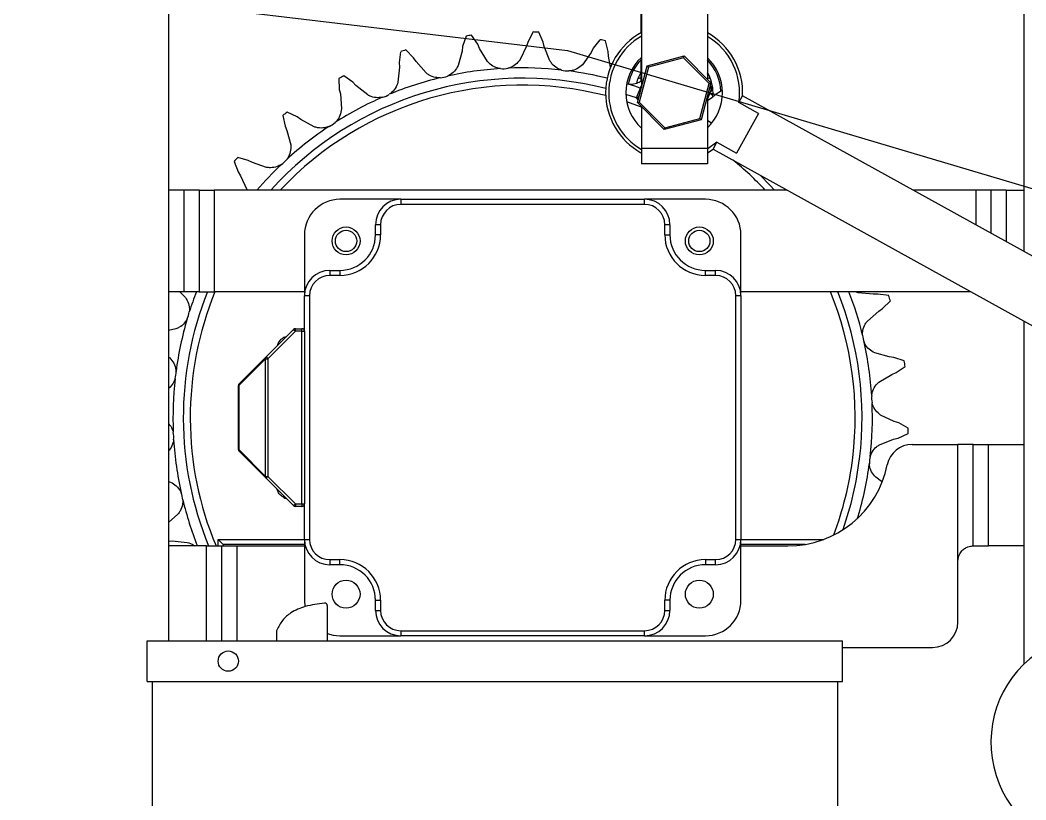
# Model space of a CAD drawing. Header units: millimetres. Extents: x -2889 to 8174, y 2447 to 8478.
# Drawn here: x 1605.9 to 1625.71, y 3472.34 to 3487.7 of the extents above; entities that cross this region are included whole.
import ezdxf

# ---------------------------------------------------------------- set-up
doc = ezdxf.new("R2010")
doc.units = ezdxf.units.MM
doc.layers.add('细实线', color=255, linetype='Continuous')

msp = doc.modelspace()

# ---------------------------------------------------------------- linework, layer by layer
at = {"color": 7, "linetype": 'Continuous', "lineweight": 25}
for p, q in [((1608.824, 3489.473), (1608.824, 3475.473)), ((1625.674, 3489.473), (1625.674, 3483.143)), ((1618.134, 3487.456), (1618.134, 3488.823)), ((1618.139, 3488.573), (1618.139, 3486.375)), ((1619.439, 3488.573), (1619.439, 3486.538)), ((1614.685, 3487.39), (1614.617, 3487.185)), ((1614.915, 3487.227), (1614.793, 3487.406)), ((1616.007, 3487.47), (1615.905, 3487.28)), ((1616.205, 3487.269), (1616.117, 3487.466)), ((1614.617, 3487.185), (1614.606, 3487.095)), ((1614.95, 3487.144), (1614.915, 3487.227)), ((1615.105, 3486.891), (1614.95, 3487.144)), ((1615.878, 3487.193), (1615.751, 3486.925)), ((1615.905, 3487.28), (1615.878, 3487.193)), ((1616.226, 3487.181), (1616.205, 3487.269)), ((1616.335, 3486.905), (1616.226, 3487.181)), ((1617.19, 3487.149), (1617.148, 3487.068)), ((1617.323, 3487.318), (1617.19, 3487.149)), ((1617.483, 3487.087), (1617.43, 3487.296)), ((1613.396, 3487.082), (1613.365, 3486.869)), ((1613.651, 3486.962), (1613.5, 3487.116)), ((1613.701, 3486.886), (1613.651, 3486.962)), ((1614.606, 3487.095), (1614.527, 3486.809)), ((1617.148, 3487.068), (1616.976, 3486.826)), ((1617.489, 3486.996), (1617.483, 3487.087)), ((1617.533, 3486.778), (1617.489, 3486.996)), ((1618.134, 3486.5), (1618.134, 3486.965)), ((1618.253, 3486.803), (1618.978, 3486.998)), ((1618.969, 3486.964), (1618.278, 3486.779)), ((1618.969, 3486.964), (1618.978, 3486.998)), ((1619.476, 3486.458), (1618.969, 3486.964)), ((1618.978, 3486.998), (1619.509, 3486.467)), ((1613.37, 3486.778), (1613.342, 3486.483)), ((1613.365, 3486.869), (1613.37, 3486.778)), ((1613.897, 3486.664), (1613.701, 3486.886)), ((1618.059, 3486.078), (1618.253, 3486.803)), ((1618.278, 3486.779), (1618.093, 3486.087)), ((1618.278, 3486.779), (1618.253, 3486.803)), ((1612.181, 3486.556), (1612.187, 3486.34)), ((1612.452, 3486.481), (1612.277, 3486.607)), ((1612.515, 3486.415), (1612.452, 3486.481)), ((1612.747, 3486.23), (1612.515, 3486.415)), ((1618.04, 3486.175), (1618.139, 3486.413)), ((1619.29, 3485.767), (1619.476, 3486.458)), ((1619.509, 3486.467), (1619.315, 3485.742)), ((1619.528, 3486.371), (1619.439, 3486.154)), ((1619.476, 3486.458), (1619.509, 3486.467)), ((1619.528, 3486.371), (1619.494, 3486.366)), ((1619.495, 3486.414), (1619.528, 3486.371)), ((1612.187, 3486.34), (1612.208, 3486.251)), ((1612.208, 3486.251), (1612.231, 3485.956)), ((1618.074, 3486.179), (1618.04, 3486.175)), ((1618.073, 3486.131), (1618.04, 3486.175)), ((1619.439, 3486.204), (1619.439, 3485.173)), ((1619.528, 3486.173), (1619.439, 3486.112)), ((1619.594, 3486.235), (1619.528, 3486.173)), ((1619.545, 3486.182), (1619.551, 3486.273)), ((1619.716, 3486.31), (1619.594, 3486.235)), ((1620.059, 3486.078), (1620.133, 3486.212)), ((1643.985, 3473.002), (1620.133, 3486.212)), ((1618.059, 3486.078), (1618.093, 3486.087)), ((1618.59, 3485.548), (1618.059, 3486.078)), ((1618.093, 3486.087), (1618.599, 3485.581)), ((1618.139, 3485.999), (1618.139, 3485.173)), ((1620.444, 3485.864), (1620.059, 3486.078)), ((1611.075, 3485.826), (1611.119, 3485.614)), ((1611.356, 3485.799), (1611.161, 3485.893)), ((1611.429, 3485.745), (1611.356, 3485.799)), ((1618.599, 3485.581), (1619.29, 3485.767)), ((1619.315, 3485.742), (1619.29, 3485.767)), ((1620.444, 3485.864), (1620.011, 3485.082)), ((1611.119, 3485.614), (1611.154, 3485.53)), ((1611.689, 3485.603), (1611.429, 3485.745)), ((1619.315, 3485.742), (1618.59, 3485.548)), ((1618.59, 3485.548), (1618.599, 3485.581)), ((1611.154, 3485.53), (1611.229, 3485.244)), ((1619.439, 3485.173), (1618.139, 3485.173)), ((1618.139, 3485.173), (1618.139, 3484.873)), ((1619.439, 3485.173), (1619.439, 3484.873)), ((1619.439, 3485.092), (1619.551, 3485.162)), ((1619.551, 3485.162), (1619.625, 3485.296)), ((1619.551, 3485.162), (1643.404, 3471.953)), ((1619.625, 3485.296), (1620.011, 3485.082)), ((1610.394, 3484.938), (1610.187, 3484.996)), ((1610.113, 3484.915), (1610.193, 3484.714)), ((1610.475, 3484.897), (1610.394, 3484.938)), ((1610.756, 3484.802), (1610.475, 3484.897)), ((1619.439, 3484.873), (1618.139, 3484.873)), ((1610.193, 3484.714), (1610.243, 3484.638)), ((1610.243, 3484.638), (1610.366, 3484.368)), ((1609.124, 3484.353), (1608.824, 3484.353)), ((1609.124, 3484.353), (1609.124, 3482.353)), ((1609.424, 3484.353), (1609.124, 3484.353)), ((1609.424, 3484.353), (1609.424, 3482.353)), ((1609.424, 3484.353), (1609.724, 3484.353)), ((1609.724, 3484.353), (1609.724, 3482.353)), ((1621.013, 3484.353), (1609.724, 3484.353)), ((1613.4, 3484.173), (1612.2, 3484.173)), ((1613.4, 3484.173), (1613.4, 3484.073)), ((1613.4, 3484.173), (1618.2, 3484.173)), ((1618.2, 3484.073), (1618.2, 3484.173)), ((1619.4, 3484.173), (1618.2, 3484.173)), ((1624.724, 3484.353), (1623.49, 3484.353)), ((1625.024, 3484.353), (1624.724, 3484.353)), ((1625.024, 3484.353), (1625.024, 3483.503)), ((1625.324, 3484.353), (1625.024, 3484.353)), ((1625.324, 3484.353), (1625.674, 3484.353)), ((1618.2, 3484.073), (1613.4, 3484.073)), ((1612.9, 3483.473), (1612.9, 3483.673)), ((1613, 3483.673), (1612.9, 3483.673)), ((1613, 3483.673), (1613, 3483.473)), ((1618.6, 3483.473), (1618.6, 3483.673)), ((1618.7, 3483.673), (1618.6, 3483.673)), ((1618.7, 3483.673), (1618.7, 3483.473)), ((1611.5, 3483.473), (1611.5, 3482.273)), ((1613, 3483.473), (1612.9, 3483.473)), ((1618.6, 3483.473), (1618.7, 3483.473)), ((1620.1, 3482.273), (1620.1, 3483.473)), ((1612, 3482.773), (1612, 3482.673)), ((1612, 3482.773), (1612.2, 3482.773)), ((1612.2, 3482.673), (1612, 3482.673)), ((1612.2, 3482.773), (1612.2, 3482.673)), ((1619.4, 3482.673), (1619.4, 3482.773)), ((1619.4, 3482.773), (1619.6, 3482.773)), ((1619.6, 3482.673), (1619.4, 3482.673)), ((1619.6, 3482.673), (1619.6, 3482.773)), ((1609.124, 3482.353), (1608.824, 3482.353)), ((1609.044, 3482.353), (1609.156, 3482.239)), ((1609.424, 3482.353), (1609.124, 3482.353)), ((1609.424, 3482.353), (1609.724, 3482.353)), ((1611.5, 3482.353), (1609.724, 3482.353)), ((1611.5, 3481.573), (1611.5, 3482.273)), ((1611.6, 3482.273), (1611.5, 3482.273)), ((1611.6, 3482.273), (1611.6, 3477.473)), ((1620, 3477.473), (1620, 3482.273)), ((1620.1, 3482.273), (1620, 3482.273)), ((1624.624, 3482.353), (1620.1, 3482.353)), ((1620.1, 3482.273), (1620.1, 3477.473)), ((1622.41, 3482.331), (1622.359, 3482.353)), ((1622.705, 3482.303), (1622.41, 3482.331)), ((1622.796, 3482.307), (1622.705, 3482.303)), ((1623.01, 3482.276), (1622.796, 3482.307)), ((1622.813, 3481.972), (1622.889, 3482.022)), ((1622.889, 3482.022), (1623.044, 3482.172)), ((1622.591, 3481.775), (1622.813, 3481.972)), ((1608.967, 3481.62), (1608.824, 3481.591)), ((1610.743, 3481.066), (1611.285, 3481.608)), ((1611.285, 3481.608), (1611.321, 3481.573)), ((1611.321, 3481.573), (1611.321, 3481.623)), ((1611.321, 3481.623), (1611.45, 3481.623)), ((1611.45, 3481.573), (1611.45, 3481.623)), ((1625.674, 3481.771), (1625.674, 3475.013)), ((1611.321, 3481.573), (1610.779, 3481.031)), ((1611.45, 3481.573), (1611.321, 3481.573)), ((1611.45, 3481.573), (1611.5, 3481.573)), ((1611.45, 3478.173), (1611.45, 3481.573)), ((1611.5, 3481.573), (1611.5, 3478.173)), ((1608.824, 3481.065), (1608.846, 3481.049)), ((1610.735, 3481.031), (1610.207, 3480.502)), ((1610.215, 3480.537), (1610.743, 3481.066)), ((1610.735, 3478.714), (1610.735, 3481.031)), ((1610.735, 3481.031), (1610.779, 3481.031)), ((1610.743, 3481.066), (1610.779, 3481.031)), ((1610.779, 3481.031), (1610.779, 3478.714)), ((1623.022, 3481.067), (1622.737, 3481.146)), ((1623.113, 3481.055), (1623.022, 3481.067)), ((1623.318, 3480.988), (1623.113, 3481.055)), ((1623.155, 3480.758), (1623.333, 3480.879)), ((1622.818, 3480.567), (1623.071, 3480.722)), ((1623.071, 3480.722), (1623.155, 3480.758)), ((1610.2, 3479.243), (1610.2, 3480.502)), ((1610.2, 3480.502), (1610.207, 3480.502)), ((1610.207, 3480.502), (1610.207, 3479.243)), ((1623.12, 3479.794), (1622.852, 3479.922)), ((1623.207, 3479.768), (1623.12, 3479.794)), ((1623.397, 3479.666), (1623.207, 3479.768)), ((1622.832, 3479.338), (1623.108, 3479.446)), ((1623.108, 3479.446), (1623.197, 3479.467)), ((1623.197, 3479.467), (1623.393, 3479.556)), ((1610.2, 3479.243), (1610.207, 3479.243)), ((1610.207, 3479.243), (1610.735, 3478.714)), ((1623.473, 3479.343), (1624.374, 3479.343)), ((1624.374, 3477.043), (1624.374, 3479.343)), ((1624.674, 3479.343), (1624.374, 3479.343)), ((1624.674, 3479.343), (1624.974, 3479.343)), ((1624.674, 3477.343), (1624.674, 3479.343)), ((1624.974, 3477.343), (1624.974, 3479.343)), ((1624.974, 3479.343), (1625.674, 3479.343)), ((1610.743, 3478.679), (1610.215, 3479.208)), ((1610.735, 3478.714), (1610.779, 3478.714)), ((1610.743, 3478.679), (1610.779, 3478.714)), ((1611.285, 3478.137), (1610.743, 3478.679)), ((1610.779, 3478.714), (1611.321, 3478.173)), ((1622.869, 3478.614), (1622.754, 3478.696)), ((1608.824, 3478.611), (1608.863, 3478.6)), ((1611.285, 3478.137), (1611.321, 3478.173)), ((1611.321, 3478.173), (1611.321, 3478.123)), ((1611.321, 3478.173), (1611.45, 3478.173)), ((1611.45, 3478.123), (1611.321, 3478.123)), ((1611.45, 3478.173), (1611.5, 3478.173)), ((1611.45, 3478.173), (1611.45, 3478.123)), ((1611.5, 3477.473), (1611.5, 3478.173)), ((1609.009, 3477.97), (1608.824, 3477.806)), ((1608.824, 3477.439), (1608.894, 3477.442)), ((1608.894, 3477.442), (1609.19, 3477.414)), ((1609.9, 3477.373), (1609.8, 3477.473)), ((1609.8, 3477.473), (1611.5, 3477.473)), ((1609.8, 3477.343), (1609.8, 3477.473)), ((1611.5, 3477.473), (1611.6, 3477.473)), ((1611.5, 3477.473), (1611.5, 3476.273)), ((1620, 3477.473), (1620.1, 3477.473)), ((1620.1, 3476.273), (1620.1, 3477.473)), ((1620.1, 3477.473), (1621.732, 3477.473)), ((1609.574, 3477.343), (1608.824, 3477.343)), ((1609.574, 3477.343), (1609.874, 3477.343)), ((1609.874, 3475.473), (1609.874, 3477.343)), ((1609.874, 3477.343), (1610.174, 3477.343)), ((1611.5, 3477.373), (1609.9, 3477.373)), ((1609.9, 3477.373), (1609.9, 3477.343)), ((1610.174, 3477.343), (1611.5, 3477.343)), ((1621.367, 3477.373), (1620.1, 3477.373)), ((1620.1, 3477.343), (1621.024, 3477.343)), ((1624.674, 3477.343), (1624.974, 3477.343)), ((1625.674, 3477.343), (1624.974, 3477.343)), ((1612, 3477.073), (1612.2, 3477.073)), ((1612, 3477.073), (1612, 3476.973)), ((1612.2, 3476.973), (1612.2, 3477.073)), ((1619.4, 3477.073), (1619.6, 3477.073)), ((1619.4, 3477.073), (1619.4, 3476.973)), ((1619.6, 3476.973), (1619.6, 3477.073)), ((1624.374, 3475.843), (1624.374, 3477.043)), ((1612.2, 3476.973), (1612, 3476.973)), ((1619.6, 3476.973), (1619.4, 3476.973)), ((1611.5, 3476.273), (1611.511, 3476.147)), ((1612.9, 3476.273), (1613, 3476.273)), ((1612.9, 3476.073), (1612.9, 3476.273)), ((1613, 3476.273), (1613, 3476.073)), ((1618.6, 3476.073), (1618.6, 3476.273)), ((1618.7, 3476.273), (1618.6, 3476.273)), ((1618.7, 3476.273), (1618.7, 3476.073)), ((1611.95, 3476.168), (1611.95, 3475.473)), ((1612.9, 3476.073), (1613, 3476.073)), ((1618.6, 3476.073), (1618.7, 3476.073)), ((1610.95, 3475.662), (1610.95, 3475.473)), ((1613.4, 3475.673), (1613.4, 3475.573)), ((1613.4, 3475.673), (1618.2, 3475.673)), ((1618.2, 3475.573), (1618.2, 3475.673)), ((1608.4, 3474.673), (1608.4, 3475.473)), ((1608.4, 3475.473), (1622.1, 3475.473)), ((1612.2, 3475.573), (1613.4, 3475.573)), ((1618.2, 3475.573), (1613.4, 3475.573)), ((1618.2, 3475.573), (1619.4, 3475.573)), ((1622.1, 3474.673), (1622.1, 3475.473)), ((1622.1, 3475.343), (1623.874, 3475.343)), ((1608.4, 3474.673), (1622.1, 3474.673)), ((1608.5, 3474.673), (1608.5, 3468.473)), ((1622, 3474.673), (1622, 3468.473))]:
    msp.add_line(p, q, dxfattribs=at)
msp.add_line((1616.685, 3487.105), (1653.584, 3476.141))
at = {"color": 8, "linetype": 'Continuous', "lineweight": 25}
for p, q in [((1619.46, 3486.285), (1619.494, 3486.366)), ((1619.494, 3486.366), (1619.485, 3486.378)), ((1618.043, 3486.171), (1617.835, 3486.241)), ((1618.108, 3486.26), (1618.074, 3486.179)), ((1618.074, 3486.179), (1618.083, 3486.168)), ((1624.724, 3484.353), (1624.724, 3483.669)), ((1625.324, 3484.353), (1625.324, 3483.337)), ((1609.574, 3475.473), (1609.574, 3477.343)), ((1610.174, 3475.473), (1610.174, 3477.343))]:
    msp.add_line(p, q, dxfattribs=at)
at = {"color": 7, "linetype": 'Continuous', "lineweight": 25, "flags": 128}
for points in [[(1618.134, 3486.56), (1618.109, 3486.559), (1618.068, 3486.548)], [(1618.134, 3486.56), (1618.109, 3486.559), (1618.068, 3486.548)], [(1618.123, 3486.66), (1618.123, 3486.659), (1618.134, 3486.63)], [(1619.439, 3486.64), (1619.445, 3486.659), (1619.445, 3486.661)], [(1619.5, 3486.548), (1619.459, 3486.559), (1619.439, 3486.56)], [(1617.881, 3486.441), (1617.863, 3486.443), (1617.85, 3486.445)], [(1618.117, 3486.361), (1618.006, 3486.4), (1617.881, 3486.441)], [(1619.548, 3486.21), (1619.517, 3486.238), (1619.48, 3486.255)], [(1618.139, 3485.991), (1618.119, 3485.998), (1617.851, 3486.093)], [(1619.52, 3485.672), (1619.448, 3485.717), (1619.439, 3485.723)], [(1619.625, 3485.296), (1619.449, 3485.168), (1619.439, 3485.162)], [(1611.95, 3475.619), (1612.063, 3475.586), (1612.2, 3475.573)]]:
    msp.add_lwpolyline(points, dxfattribs=at)
at = {"color": 8, "linetype": 'Continuous', "lineweight": 25, "flags": 128}
msp.add_lwpolyline([(1620.763, 3484.353), (1620.669, 3484.454), (1620.479, 3484.648)], dxfattribs=at)
at = {"color": 7, "linetype": 'Continuous', "lineweight": 25}
for centre, radius in [((1612.32, 3483.353), 0.275), ((1619.28, 3483.353), 0.275), ((1612.32, 3483.353), 0.21), ((1619.28, 3483.353), 0.21), ((1612.32, 3476.393), 0.275), ((1619.28, 3476.393), 0.275), ((1610, 3475.073), 0.2)]:
    msp.add_circle(centre, radius, dxfattribs=at)
for centre, radius, start, end in [((1615.8, 3479.873), 7.6, 97.6121, 98.4386), ((1615.8, 3479.873), 7.6, 87.6121, 88.4386), ((1618.784, 3486.273), 1.35, 118.5677, 241.023), ((1618.784, 3486.273), 1.289, 120.0449, 239.9551), ((1618.784, 3486.273), 1.35, 357.4108, 61.0028), ((1618.784, 3486.273), 1.289, 351.3174, 59.4987), ((1615.8, 3479.873), 7.6, 77.6121, 78.4386), ((1615.8, 3479.873), 7.6, 107.6121, 108.4386), ((1618.784, 3486.273), 0.95, 132.8079, 227.1921), ((1618.784, 3486.273), 0.95, 313.5414, 46.4586), ((1615.8, 3479.873), 6.89, 93.6293, 102.4214), ((1615.415, 3487.148), 0.403, 262.6435, 283.4071), ((1615.8, 3479.873), 6.89, 83.6293, 92.4214), ((1615.8, 3479.873), 7.6, 117.6121, 118.4386), ((1615.8, 3479.873), 6.89, 103.6293, 112.4214), ((1614.158, 3486.971), 0.403, 272.6435, 293.4071), ((1616.685, 3487.105), 0.403, 252.6435, 273.4071), ((1615.8, 3479.873), 6.89, 76.017, 82.4214), ((1618.784, 3486.273), 0.767, 147.3563, 165.8176), ((1618.784, 3486.273), 0.767, 0.0133, 31.3934), ((1615.8, 3479.873), 6.55, 75.5408, 136.8454), ((1615.8, 3479.873), 6.89, 113.6293, 122.4214), ((1612.95, 3486.578), 0.403, 282.6435, 303.4071), ((1619.442, 3486.423), 0.138, 293.86, 320.4588), ((1619.442, 3486.423), 0.137, 293.8893, 320.4659), ((1615.8, 3479.873), 7.6, 127.6121, 128.4386), ((1615.8, 3479.873), 6.89, 123.6293, 132.4214), ((1611.829, 3485.981), 0.403, 292.6435, 313.4071), ((1615.8, 3479.873), 7.6, 137.6121, 138.4386), ((1615.8, 3479.873), 6.89, 133.6293, 139.4406), ((1610.829, 3485.199), 0.403, 302.6435, 323.4071), ((1615.8, 3479.873), 6.55, 43.1546, 50.7284), ((1612.2, 3483.473), 0.7, 90, 180), ((1613.4, 3483.673), 0.5, 90, 180), ((1618.2, 3483.673), 0.5, 0, 90), ((1619.4, 3483.473), 0.7, 0, 90), ((1613.4, 3483.673), 0.4, 90, 180), ((1618.2, 3483.673), 0.4, 0, 90), ((1612.2, 3483.473), 0.8, 270, 0), ((1612.2, 3483.473), 0.7, 270, 0), ((1619.4, 3483.473), 0.8, 180, 270), ((1619.4, 3483.473), 0.7, 180, 270), ((1612, 3482.273), 0.5, 90, 180), ((1612, 3482.273), 0.4, 90, 180), ((1619.6, 3482.273), 0.5, 0, 90), ((1619.6, 3482.273), 0.4, 0, 90), ((1615.8, 3479.873), 6.89, 158.9028, 162.4214), ((1615.8, 3479.873), 6.55, 157.7514, 202.7194), ((1615.8, 3479.873), 6.55, 353.0253, 22.2486), ((1615.8, 3479.873), 6.89, 13.6293, 21.0972), ((1615.8, 3479.873), 7.6, 17.6121, 18.4386), ((1615.8, 3479.873), 6.89, 163.6293, 172.4214), ((1608.831, 3482), 0.403, 332.6435, 353.4071), ((1611.321, 3481.573), 0.05, 90, 135), ((1611.45, 3481.573), 0.05, 0, 90), ((1611.2, 3481.223), 0.25, 103.0519, 115.6791), ((1622.898, 3481.515), 0.403, 182.6435, 203.4071), ((1615.8, 3479.873), 6.89, 3.6293, 12.4214), ((1610.77, 3481.041), 0.0366, 137.637, 197.03), ((1615.8, 3479.873), 7.6, 7.6121, 8.4386), ((1615.8, 3479.873), 6.89, 173.6293, 182.4214), ((1608.568, 3480.757), 0.403, 342.6435, 3.4071), ((1610.25, 3480.502), 0.05, 135, 180), ((1610.242, 3480.513), 0.0366, 137.637, 197.03), ((1623.076, 3480.257), 0.403, 172.6435, 193.4071), ((1615.8, 3479.873), 6.89, 353.6293, 2.4214), ((1615.8, 3479.873), 7.6, 357.6121, 358.4386), ((1608.524, 3479.488), 0.403, 352.6435, 13.4071), ((1615.8, 3479.873), 6.89, 183.6293, 192.4214), ((1610.25, 3479.243), 0.05, 180, 225), ((1610.242, 3479.233), 0.0366, 162.97, 222.363), ((1623.473, 3478.843), 0.5, 90, 168.463), ((1615.8, 3479.873), 6.55, 339.3123, 353.0253), ((1623.032, 3478.988), 0.403, 162.6435, 183.4071), ((1621.024, 3479.343), 2, 270, 348.463), ((1615.8, 3479.873), 6.89, 343.6293, 352.4214), ((1610.77, 3478.704), 0.0366, 162.97, 222.363), ((1608.702, 3478.231), 0.403, 2.6435, 23.4071), ((1615.8, 3479.873), 6.89, 193.6293, 201.5412), ((1611.2, 3478.523), 0.25, 244.3457, 256.9481), ((1611.321, 3478.173), 0.05, 225, 270), ((1611.45, 3478.173), 0.05, 270, 0), ((1622.768, 3477.746), 0.403, 152.6435, 160.3595), ((1612, 3477.473), 0.5, 180, 270), ((1612, 3477.473), 0.4, 180, 270), ((1619.6, 3477.473), 0.4, 270, 0), ((1619.6, 3477.473), 0.5, 270, 0), ((1612.2, 3476.273), 0.8, 0, 90), ((1619.4, 3476.273), 0.8, 90, 180), ((1612.2, 3476.273), 0.7, 0, 90), ((1619.4, 3476.273), 0.7, 90, 180), ((1619.4, 3476.273), 0.7, 270, 0), ((1611.9, 3476.168), 0.05, 0, 95.8922), ((1613.4, 3476.073), 0.5, 180, 270), ((1613.4, 3476.073), 0.4, 180, 270), ((1618.2, 3476.073), 0.4, 270, 0), ((1618.2, 3476.073), 0.5, 270, 0), ((1611, 3475.662), 0.05, 156.3993, 180), ((1623.874, 3475.843), 0.5, 270, 0), ((1627.174, 3473.473), 2.15, 120.8054, 265.2895)]:
    msp.add_arc(centre, radius, start, end, dxfattribs=at)
at = {"color": 8, "linetype": 'Continuous', "lineweight": 25}
for centre, radius, start, end in [((1618.784, 3486.273), 0.92, 134.5636, 169.4654), ((1618.784, 3486.273), 0.92, 1.6495, 44.6558), ((1615.8, 3479.873), 6.686, 75.8295, 137.928), ((1615.8, 3479.873), 6.686, 158.2271, 202.2326), ((1615.8, 3479.873), 6.686, 353.0253, 21.7729), ((1615.8, 3479.873), 6.686, 340.7084, 353.0253)]:
    msp.add_arc(centre, radius, start, end, dxfattribs=at)
at = {"color": 7, "linetype": 'Continuous', "lineweight": 25}
for points, knots in [([(1614.527, 3486.809), (1614.505, 3486.77), (1614.461, 3486.692), (1614.378, 3486.629), (1614.328, 3486.606), (1614.318, 3486.601)], [0, 0, 0, 0, 0.445397, 0.890613, 1, 1, 1, 1]), ([(1615.364, 3486.749), (1615.333, 3486.755), (1615.259, 3486.77), (1615.169, 3486.822), (1615.122, 3486.873), (1615.105, 3486.891)], [0, 0, 0, 0, 0.30685, 0.755863, 1, 1, 1, 1]), ([(1615.751, 3486.925), (1615.722, 3486.89), (1615.665, 3486.82), (1615.573, 3486.773), (1615.519, 3486.759), (1615.509, 3486.756)], [0, 0, 0, 0, 0.445392, 0.890608, 1, 1, 1, 1]), ([(1616.564, 3486.72), (1616.536, 3486.731), (1616.465, 3486.759), (1616.386, 3486.826), (1616.348, 3486.884), (1616.335, 3486.905)], [0, 0, 0, 0, 0.306841, 0.755854, 1, 1, 1, 1]), ([(1616.976, 3486.826), (1616.942, 3486.797), (1616.874, 3486.738), (1616.775, 3486.708), (1616.719, 3486.703), (1616.709, 3486.702)], [0, 0, 0, 0, 0.445383, 0.890599, 1, 1, 1, 1]), ([(1614.176, 3486.568), (1614.145, 3486.569), (1614.069, 3486.571), (1613.972, 3486.607), (1613.917, 3486.649), (1613.897, 3486.664)], [0, 0, 0, 0, 0.306855, 0.755868, 1, 1, 1, 1]), ([(1613.342, 3486.483), (1613.327, 3486.44), (1613.297, 3486.355), (1613.227, 3486.28), (1613.181, 3486.248), (1613.172, 3486.242)], [0, 0, 0, 0, 0.445399, 0.890616, 1, 1, 1, 1]), ([(1618.139, 3486.503), (1618.109, 3486.485), (1618.04, 3486.445), (1617.947, 3486.435), (1617.892, 3486.44), (1617.881, 3486.441)], [0, 0, 0, 0, 0.382614, 0.87821, 1, 1, 1, 1]), ([(1613.038, 3486.185), (1613.008, 3486.18), (1612.933, 3486.169), (1612.831, 3486.187), (1612.769, 3486.219), (1612.747, 3486.23)], [0, 0, 0, 0, 0.306858, 0.75587, 1, 1, 1, 1]), ([(1612.231, 3485.956), (1612.224, 3485.911), (1612.21, 3485.822), (1612.153, 3485.735), (1612.114, 3485.696), (1612.106, 3485.689)], [0, 0, 0, 0, 0.445399, 0.890616, 1, 1, 1, 1]), ([(1611.984, 3485.609), (1611.955, 3485.599), (1611.883, 3485.575), (1611.779, 3485.576), (1611.713, 3485.596), (1611.689, 3485.603)], [0, 0, 0, 0, 0.306858, 0.755871, 1, 1, 1, 1]), ([(1611.229, 3485.244), (1611.23, 3485.199), (1611.231, 3485.109), (1611.19, 3485.013), (1611.158, 3484.968), (1611.152, 3484.959)], [0, 0, 0, 0, 0.445398, 0.890614, 1, 1, 1, 1]), ([(1611.046, 3484.86), (1611.019, 3484.845), (1610.952, 3484.808), (1610.85, 3484.791), (1610.781, 3484.799), (1610.756, 3484.802)], [0, 0, 0, 0, 0.306856, 0.755869, 1, 1, 1, 1]), ([(1609.156, 3482.239), (1609.179, 3482.2), (1609.225, 3482.123), (1609.238, 3482.02), (1609.233, 3481.964), (1609.232, 3481.953)], [0, 0, 0, 0, 0.4453744, 0.8905904, 1, 1, 1, 1]), ([(1609.189, 3481.815), (1609.173, 3481.788), (1609.134, 3481.723), (1609.054, 3481.657), (1608.99, 3481.63), (1608.967, 3481.62)], [0, 0, 0, 0, 0.306832, 0.755845, 1, 1, 1, 1]), ([(1622.496, 3481.496), (1622.496, 3481.527), (1622.498, 3481.603), (1622.534, 3481.7), (1622.576, 3481.756), (1622.591, 3481.775)], [0, 0, 0, 0, 0.306855, 0.755868, 1, 1, 1, 1]), ([(1611.093, 3481.447), (1611.071, 3481.434), (1611.026, 3481.406), (1610.981, 3481.348), (1610.969, 3481.304), (1610.965, 3481.287)], [0, 0, 0, 0, 0.361032, 0.758758, 1, 1, 1, 1]), ([(1611.092, 3481.448), (1611.091, 3481.448), (1611.091, 3481.448), (1611.092, 3481.448), (1611.093, 3481.447)], [0, 0, 0, 0, 0.360817, 1, 1, 1, 1]), ([(1622.737, 3481.146), (1622.697, 3481.168), (1622.619, 3481.211), (1622.556, 3481.294), (1622.533, 3481.345), (1622.528, 3481.355)], [0, 0, 0, 0, 0.445397, 0.890613, 1, 1, 1, 1]), ([(1608.846, 3481.049), (1608.875, 3481.015), (1608.934, 3480.947), (1608.965, 3480.848), (1608.969, 3480.792), (1608.97, 3480.781)], [0, 0, 0, 0, 0.445383, 0.890599, 1, 1, 1, 1]), ([(1608.953, 3480.637), (1608.941, 3480.609), (1608.913, 3480.538), (1608.864, 3480.474), (1608.825, 3480.447), (1608.824, 3480.447)], [0, 0, 0, 0, 0.397477, 0.979121, 1, 1, 1, 1]), ([(1622.676, 3480.309), (1622.682, 3480.339), (1622.697, 3480.414), (1622.749, 3480.503), (1622.8, 3480.551), (1622.818, 3480.567)], [0, 0, 0, 0, 0.30685, 0.755863, 1, 1, 1, 1]), ([(1622.852, 3479.922), (1622.817, 3479.95), (1622.748, 3480.007), (1622.701, 3480.099), (1622.686, 3480.153), (1622.684, 3480.164)], [0, 0, 0, 0, 0.445392, 0.890608, 1, 1, 1, 1]), ([(1608.824, 3479.752), (1608.831, 3479.745), (1608.872, 3479.709), (1608.899, 3479.646), (1608.913, 3479.592), (1608.916, 3479.582)], [0, 0, 0, 0, 0.148736, 0.832095, 1, 1, 1, 1]), ([(1608.924, 3479.436), (1608.918, 3479.406), (1608.902, 3479.332), (1608.863, 3479.258), (1608.827, 3479.223), (1608.824, 3479.22)], [0, 0, 0, 0, 0.382793, 0.942934, 1, 1, 1, 1]), ([(1622.647, 3479.108), (1622.658, 3479.137), (1622.686, 3479.208), (1622.753, 3479.287), (1622.812, 3479.325), (1622.832, 3479.338)], [0, 0, 0, 0, 0.306841, 0.755854, 1, 1, 1, 1]), ([(1622.754, 3478.696), (1622.724, 3478.73), (1622.665, 3478.799), (1622.635, 3478.898), (1622.63, 3478.953), (1622.629, 3478.964)], [0, 0, 0, 0, 0.445383, 0.890599, 1, 1, 1, 1]), ([(1608.863, 3478.6), (1608.902, 3478.578), (1608.981, 3478.534), (1609.043, 3478.451), (1609.067, 3478.401), (1609.071, 3478.391)], [0, 0, 0, 0, 0.445397, 0.890613, 1, 1, 1, 1]), ([(1611.093, 3478.298), (1611.071, 3478.311), (1611.026, 3478.339), (1610.981, 3478.397), (1610.969, 3478.441), (1610.965, 3478.458)], [0, 0, 0, 0, 0.361032, 0.758758, 1, 1, 1, 1]), ([(1609.104, 3478.249), (1609.103, 3478.218), (1609.102, 3478.142), (1609.066, 3478.045), (1609.024, 3477.989), (1609.009, 3477.97)], [0, 0, 0, 0, 0.306855, 0.755868, 1, 1, 1, 1]), ([(1611.092, 3478.298), (1611.091, 3478.298), (1611.091, 3478.297), (1611.092, 3478.298), (1611.093, 3478.298)], [0, 0, 0, 0, 0.362672, 1, 1, 1, 1]), ([(1609.19, 3477.414), (1609.234, 3477.402), (1609.288, 3477.387), (1609.327, 3477.349), (1609.333, 3477.343)], [0, 0, 0, 0, 0.827772, 1, 1, 1, 1]), ([(1624.374, 3477.043), (1624.377, 3477.076), (1624.384, 3477.143), (1624.434, 3477.231), (1624.502, 3477.294), (1624.571, 3477.327), (1624.625, 3477.34), (1624.666, 3477.343), (1624.671, 3477.343), (1624.674, 3477.343)], [0, 0, 0, 0, 0.156883, 0.313934, 0.464527, 0.594628, 0.717351, 0.852298, 1, 1, 1, 1]), ([(1611.895, 3476.217), (1611.767, 3476.201), (1611.538, 3476.17), (1611.252, 3476.052), (1611.058, 3475.883), (1610.989, 3475.75), (1610.954, 3475.682)], [0, 0, 0, 0, 0.3373215, 0.6086463, 0.8007231, 1, 1, 1, 1])]:
    msp.add_open_spline(points, degree=3, knots=knots, dxfattribs=at)
at = {"layer": '细实线'}
msp.add_line((1572.597, 3492.361), (1616.685, 3487.105), dxfattribs=at)

doc.saveas('drawing.dxf')
